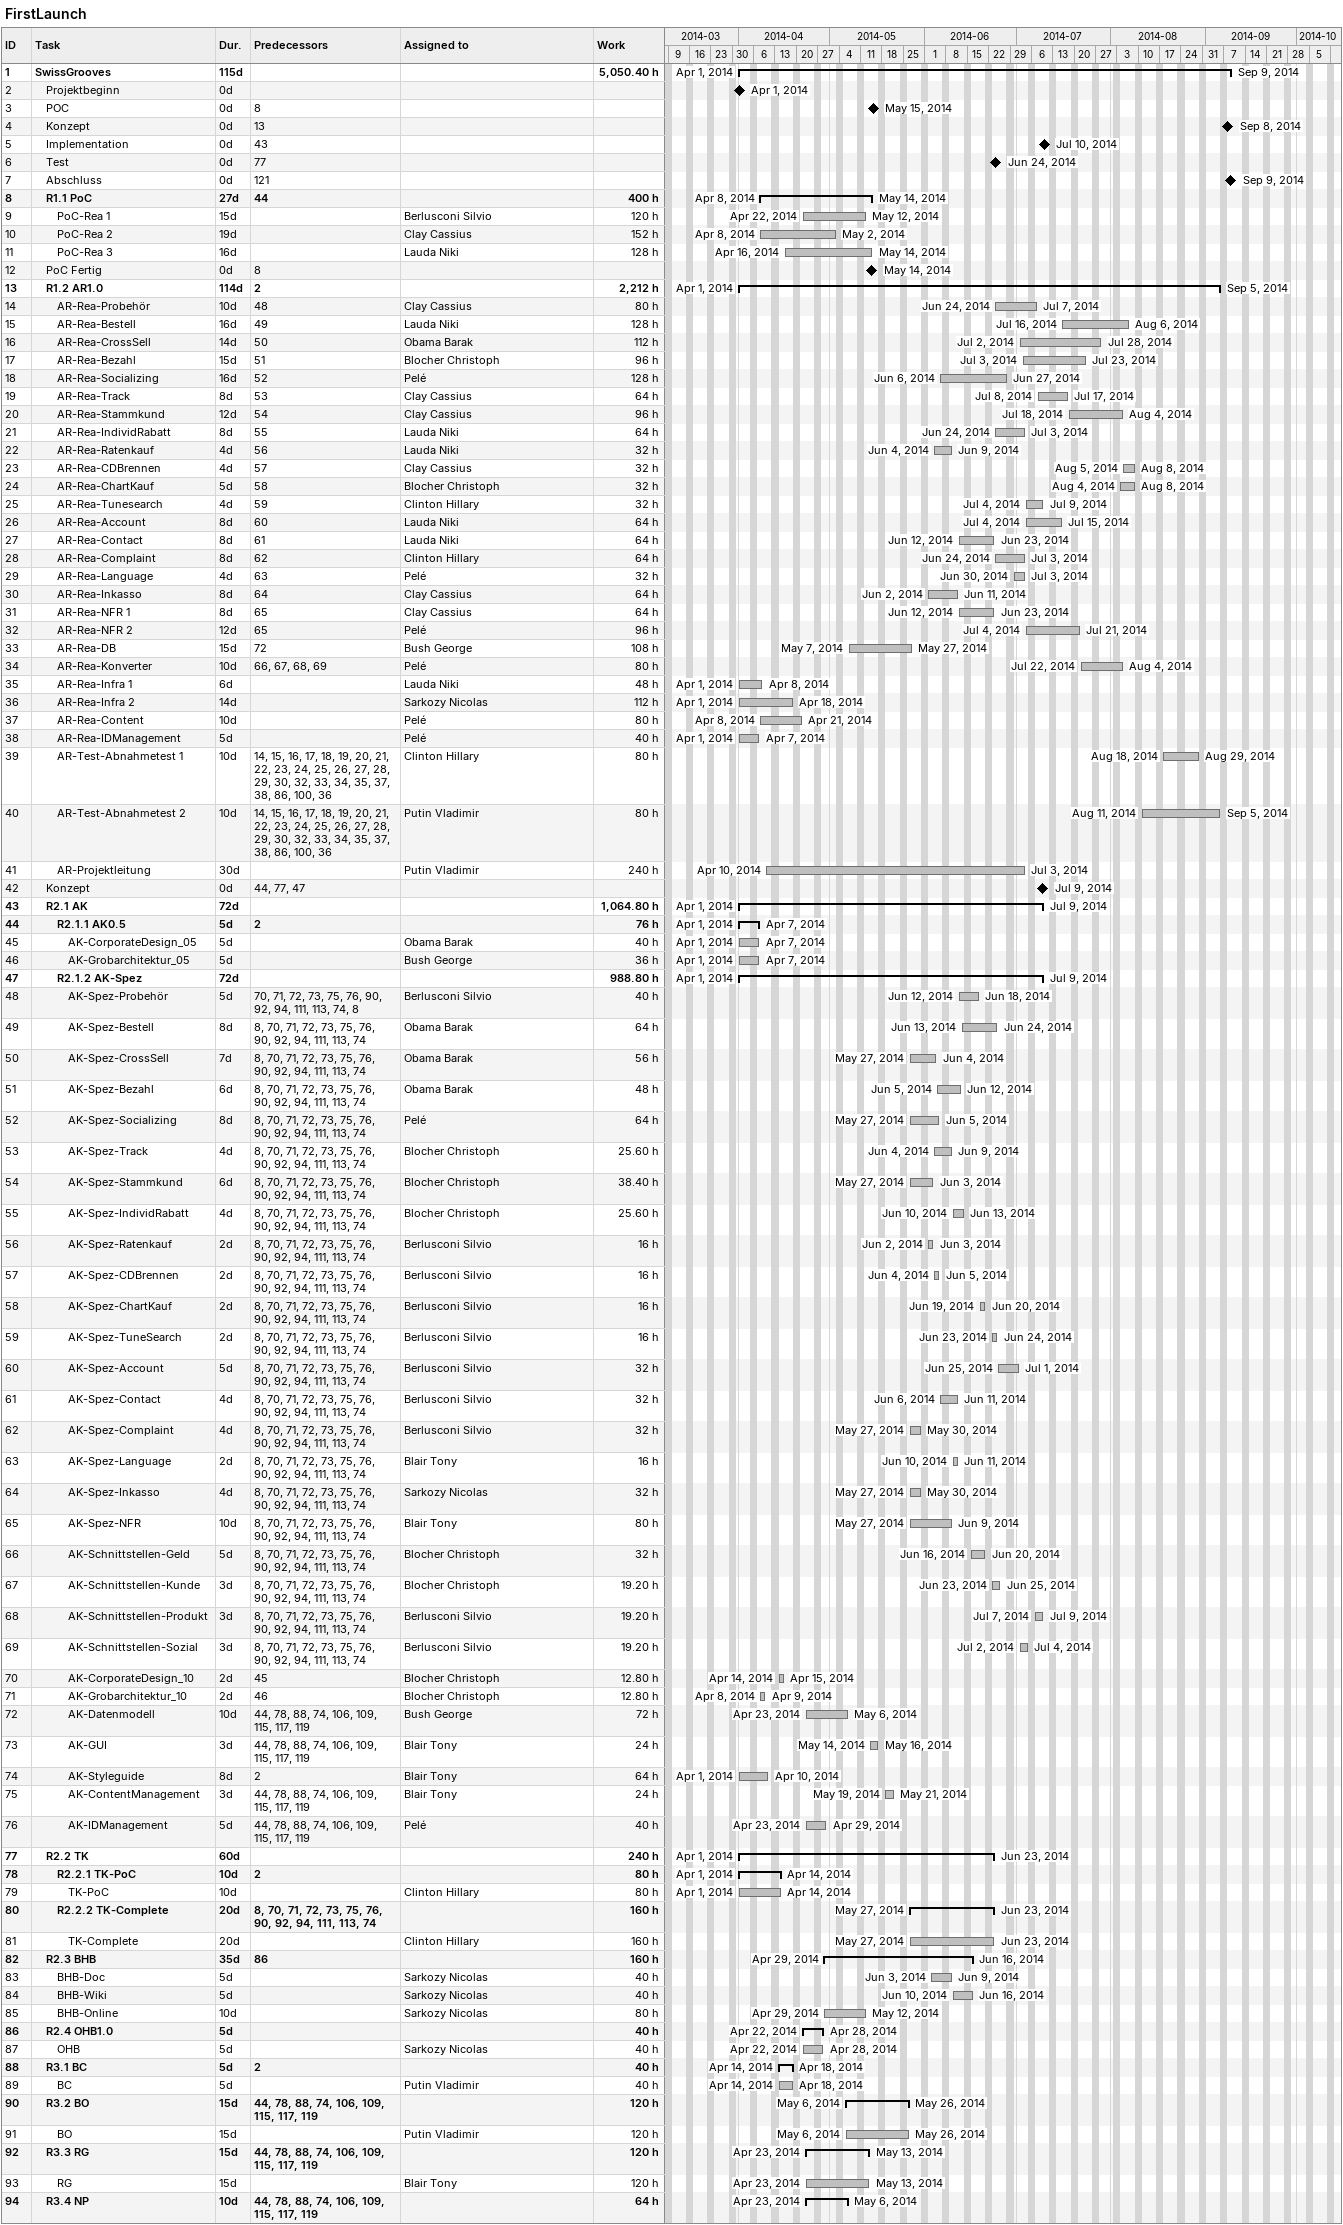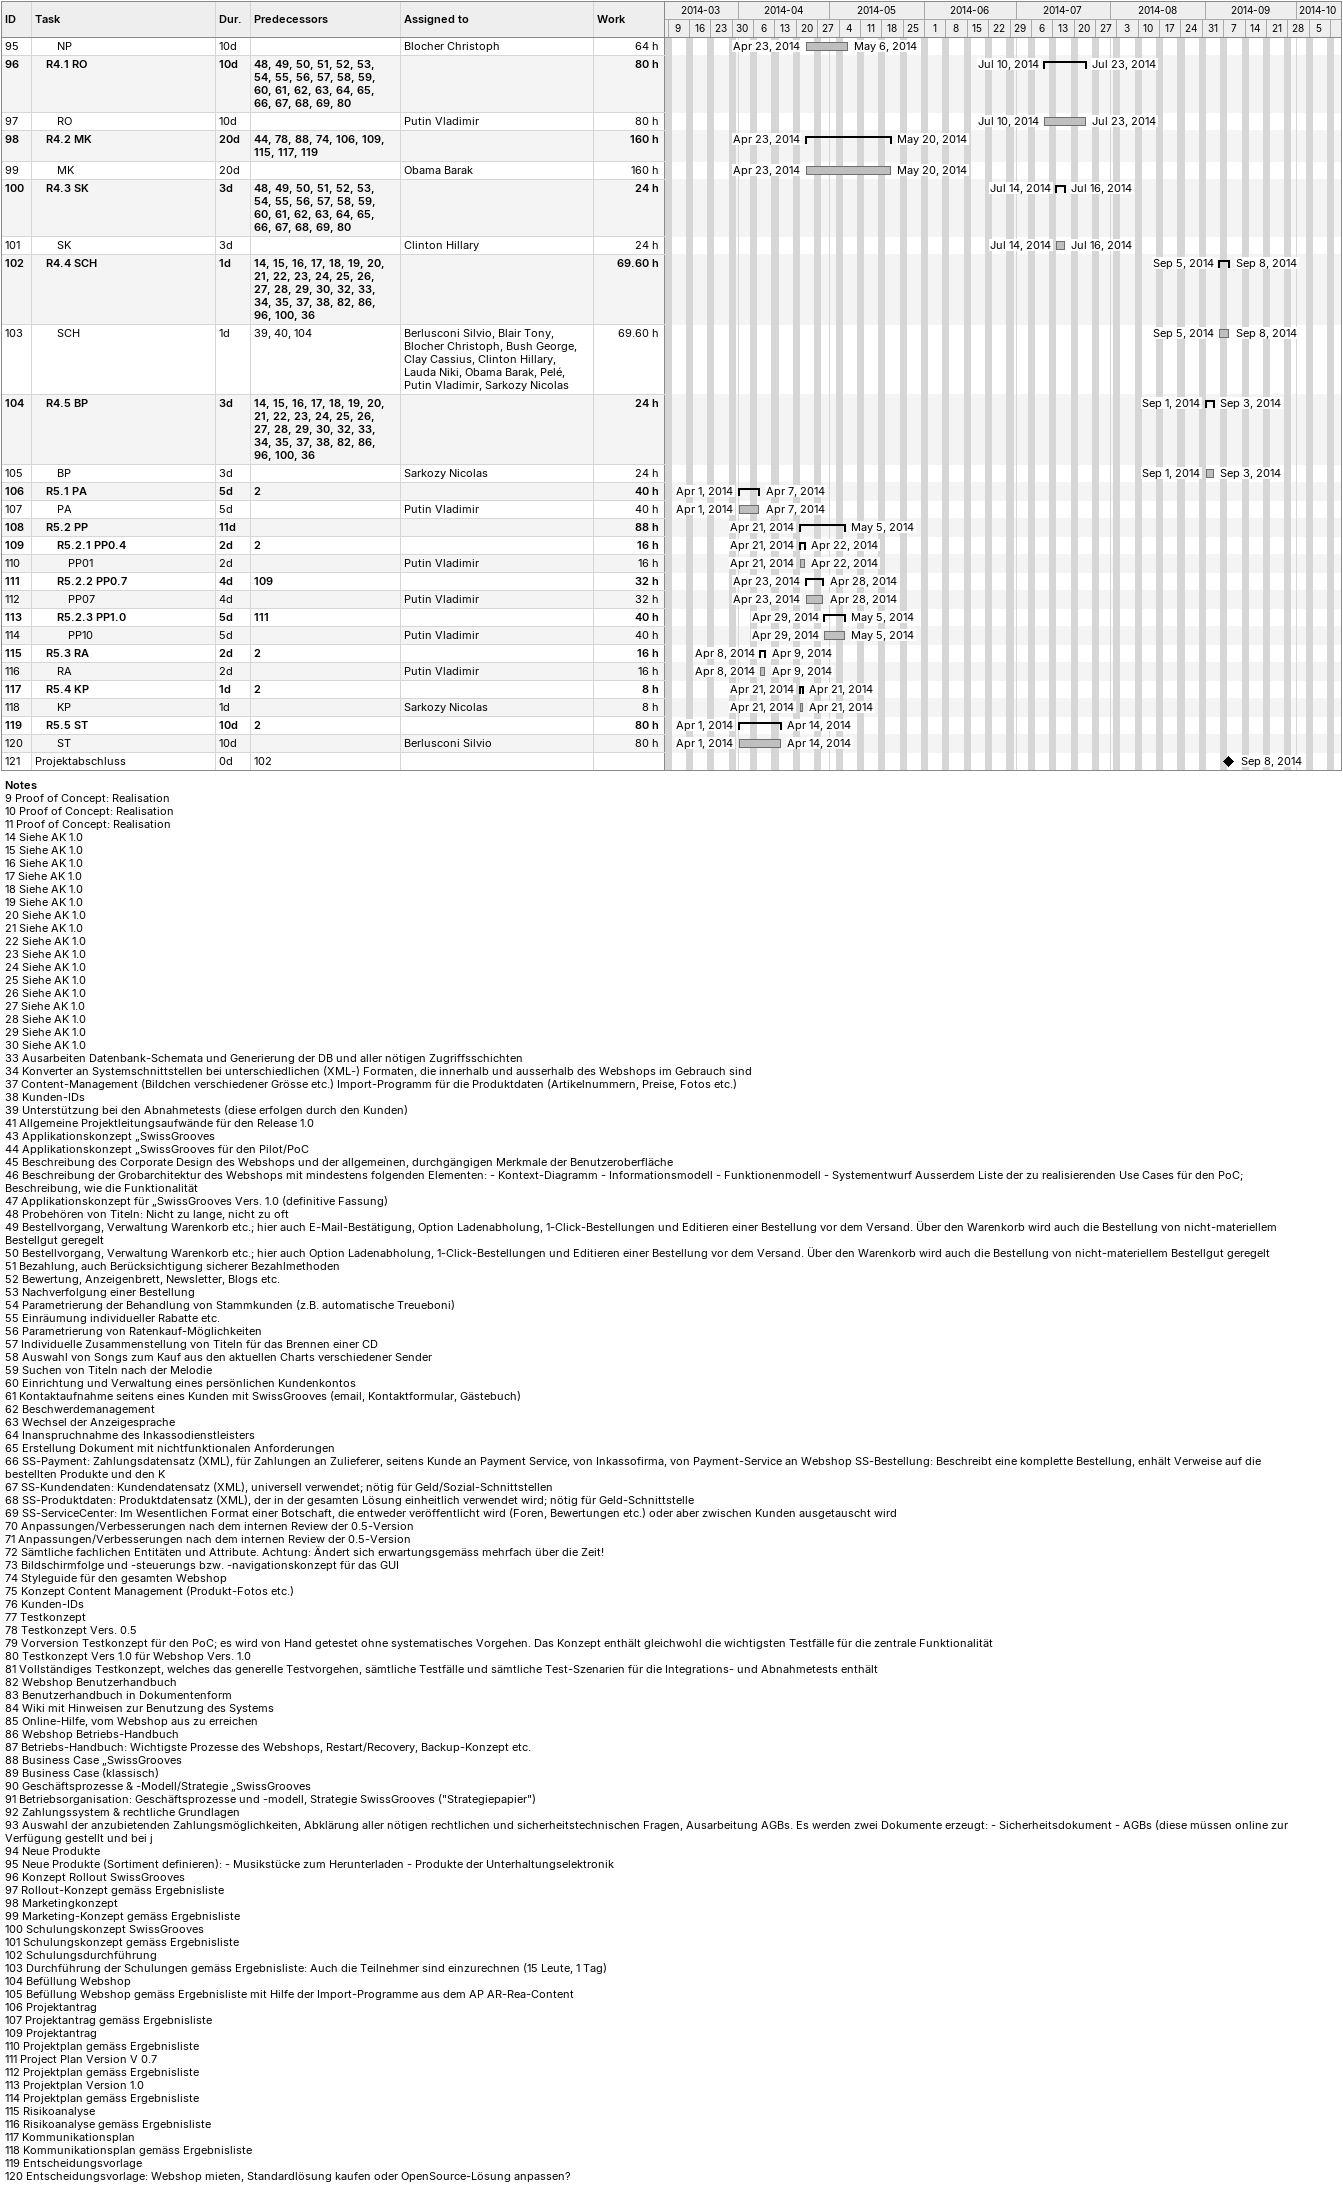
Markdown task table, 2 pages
FirstLaunch

| ID | Level | Task | Duration | Start | Finish | Predecessors | Resources | Work (h) |
|---|---|---|---|---|---|---|---|---|
| 1 | 1 | **SwissGrooves** | 115d | 2014-04-01 | 2014-09-09 |  |  | 5050.40 |
| 2 | 2 | Projektbeginn | 0d | 2014-04-01 | 2014-04-01 |  |  |  |
| 3 | 2 | POC | 0d | 2014-05-15 | 2014-05-15 | 8 |  |  |
| 4 | 2 | Konzept | 0d | 2014-09-08 | 2014-09-08 | 13 |  |  |
| 5 | 2 | Implementation | 0d | 2014-07-10 | 2014-07-10 | 43 |  |  |
| 6 | 2 | Test | 0d | 2014-06-24 | 2014-06-24 | 77 |  |  |
| 7 | 2 | Abschluss | 0d | 2014-09-09 | 2014-09-09 | 121 |  |  |
| 8 | 2 | **R1.1 PoC** | 27d | 2014-04-08 | 2014-05-14 | 44 |  | 400 |
| 9 | 3 | PoC-Rea 1 | 15d | 2014-04-22 | 2014-05-12 |  | Berlusconi Silvio | 120 |
| 10 | 3 | PoC-Rea 2 | 19d | 2014-04-08 | 2014-05-02 |  | Clay Cassius | 152 |
| 11 | 3 | PoC-Rea 3 | 16d | 2014-04-16 | 2014-05-14 |  | Lauda Niki | 128 |
| 12 | 2 | PoC Fertig | 0d | 2014-05-14 | 2014-05-14 | 8 |  |  |
| 13 | 2 | **R1.2 AR1.0** | 114d | 2014-04-01 | 2014-09-05 | 2 |  | 2212 |
| 14 | 3 | AR-Rea-Probehör | 10d | 2014-06-24 | 2014-07-07 | 48 | Clay Cassius | 80 |
| 15 | 3 | AR-Rea-Bestell | 16d | 2014-07-16 | 2014-08-06 | 49 | Lauda Niki | 128 |
| 16 | 3 | AR-Rea-CrossSell | 14d | 2014-07-02 | 2014-07-28 | 50 | Obama Barak | 112 |
| 17 | 3 | AR-Rea-Bezahl | 15d | 2014-07-03 | 2014-07-23 | 51 | Blocher Christoph | 96 |
| 18 | 3 | AR-Rea-Socializing | 16d | 2014-06-06 | 2014-06-27 | 52 | Pelé | 128 |
| 19 | 3 | AR-Rea-Track | 8d | 2014-07-08 | 2014-07-17 | 53 | Clay Cassius | 64 |
| 20 | 3 | AR-Rea-Stammkund | 12d | 2014-07-18 | 2014-08-04 | 54 | Clay Cassius | 96 |
| 21 | 3 | AR-Rea-IndividRabatt | 8d | 2014-06-24 | 2014-07-03 | 55 | Lauda Niki | 64 |
| 22 | 3 | AR-Rea-Ratenkauf | 4d | 2014-06-04 | 2014-06-09 | 56 | Lauda Niki | 32 |
| 23 | 3 | AR-Rea-CDBrennen | 4d | 2014-08-05 | 2014-08-08 | 57 | Clay Cassius | 32 |
| 24 | 3 | AR-Rea-ChartKauf | 5d | 2014-08-04 | 2014-08-08 | 58 | Blocher Christoph | 32 |
| 25 | 3 | AR-Rea-Tunesearch | 4d | 2014-07-04 | 2014-07-09 | 59 | Clinton Hillary | 32 |
| 26 | 3 | AR-Rea-Account | 8d | 2014-07-04 | 2014-07-15 | 60 | Lauda Niki | 64 |
| 27 | 3 | AR-Rea-Contact | 8d | 2014-06-12 | 2014-06-23 | 61 | Lauda Niki | 64 |
| 28 | 3 | AR-Rea-Complaint | 8d | 2014-06-24 | 2014-07-03 | 62 | Clinton Hillary | 64 |
| 29 | 3 | AR-Rea-Language | 4d | 2014-06-30 | 2014-07-03 | 63 | Pelé | 32 |
| 30 | 3 | AR-Rea-Inkasso | 8d | 2014-06-02 | 2014-06-11 | 64 | Clay Cassius | 64 |
| 31 | 3 | AR-Rea-NFR 1 | 8d | 2014-06-12 | 2014-06-23 | 65 | Clay Cassius | 64 |
| 32 | 3 | AR-Rea-NFR 2 | 12d | 2014-07-04 | 2014-07-21 | 65 | Pelé | 96 |
| 33 | 3 | AR-Rea-DB | 15d | 2014-05-07 | 2014-05-27 | 72 | Bush George | 108 |
| 34 | 3 | AR-Rea-Konverter | 10d | 2014-07-22 | 2014-08-04 | 66, 67, 68, 69 | Pelé | 80 |
| 35 | 3 | AR-Rea-Infra 1 | 6d | 2014-04-01 | 2014-04-08 |  | Lauda Niki | 48 |
| 36 | 3 | AR-Rea-Infra 2 | 14d | 2014-04-01 | 2014-04-18 |  | Sarkozy Nicolas | 112 |
| 37 | 3 | AR-Rea-Content | 10d | 2014-04-08 | 2014-04-21 |  | Pelé | 80 |
| 38 | 3 | AR-Rea-IDManagement | 5d | 2014-04-01 | 2014-04-07 |  | Pelé | 40 |
| 39 | 3 | AR-Test-Abnahmetest 1 | 10d | 2014-08-18 | 2014-08-29 | 14, 15, 16, 17, 18, 19, 20, 21, 22, 23, 24, 25, 26, 27, 28, 29, 30, 32, 33, 34, 35, 37, 38, 86, 100, 36 | Clinton Hillary | 80 |
| 40 | 3 | AR-Test-Abnahmetest 2 | 10d | 2014-08-11 | 2014-09-05 | 14, 15, 16, 17, 18, 19, 20, 21, 22, 23, 24, 25, 26, 27, 28, 29, 30, 32, 33, 34, 35, 37, 38, 86, 100, 36 | Putin Vladimir | 80 |
| 41 | 3 | AR-Projektleitung | 30d | 2014-04-10 | 2014-07-03 |  | Putin Vladimir | 240 |
| 42 | 2 | Konzept | 0d | 2014-07-09 | 2014-07-09 | 44, 77, 47 |  |  |
| 43 | 2 | **R2.1 AK** | 72d | 2014-04-01 | 2014-07-09 |  |  | 1064.80 |
| 44 | 3 | **R2.1.1 AK0.5** | 5d | 2014-04-01 | 2014-04-07 | 2 |  | 76 |
| 45 | 4 | AK-CorporateDesign_05 | 5d | 2014-04-01 | 2014-04-07 |  | Obama Barak | 40 |
| 46 | 4 | AK-Grobarchitektur_05 | 5d | 2014-04-01 | 2014-04-07 |  | Bush George | 36 |
| 47 | 3 | **R2.1.2 AK-Spez** | 72d | 2014-04-01 | 2014-07-09 |  |  | 988.80 |
| 48 | 4 | AK-Spez-Probehör | 5d | 2014-06-12 | 2014-06-18 | 70, 71, 72, 73, 75, 76, 90, 92, 94, 111, 113, 74, 8 | Berlusconi Silvio | 40 |
| 49 | 4 | AK-Spez-Bestell | 8d | 2014-06-13 | 2014-06-24 | 8, 70, 71, 72, 73, 75, 76, 90, 92, 94, 111, 113, 74 | Obama Barak | 64 |
| 50 | 4 | AK-Spez-CrossSell | 7d | 2014-05-27 | 2014-06-04 | 8, 70, 71, 72, 73, 75, 76, 90, 92, 94, 111, 113, 74 | Obama Barak | 56 |
| 51 | 4 | AK-Spez-Bezahl | 6d | 2014-06-05 | 2014-06-12 | 8, 70, 71, 72, 73, 75, 76, 90, 92, 94, 111, 113, 74 | Obama Barak | 48 |
| 52 | 4 | AK-Spez-Socializing | 8d | 2014-05-27 | 2014-06-05 | 8, 70, 71, 72, 73, 75, 76, 90, 92, 94, 111, 113, 74 | Pelé | 64 |
| 53 | 4 | AK-Spez-Track | 4d | 2014-06-04 | 2014-06-09 | 8, 70, 71, 72, 73, 75, 76, 90, 92, 94, 111, 113, 74 | Blocher Christoph | 25.60 |
| 54 | 4 | AK-Spez-Stammkund | 6d | 2014-05-27 | 2014-06-03 | 8, 70, 71, 72, 73, 75, 76, 90, 92, 94, 111, 113, 74 | Blocher Christoph | 38.40 |
| 55 | 4 | AK-Spez-IndividRabatt | 4d | 2014-06-10 | 2014-06-13 | 8, 70, 71, 72, 73, 75, 76, 90, 92, 94, 111, 113, 74 | Blocher Christoph | 25.60 |
| 56 | 4 | AK-Spez-Ratenkauf | 2d | 2014-06-02 | 2014-06-03 | 8, 70, 71, 72, 73, 75, 76, 90, 92, 94, 111, 113, 74 | Berlusconi Silvio | 16 |
| 57 | 4 | AK-Spez-CDBrennen | 2d | 2014-06-04 | 2014-06-05 | 8, 70, 71, 72, 73, 75, 76, 90, 92, 94, 111, 113, 74 | Berlusconi Silvio | 16 |
| 58 | 4 | AK-Spez-ChartKauf | 2d | 2014-06-19 | 2014-06-20 | 8, 70, 71, 72, 73, 75, 76, 90, 92, 94, 111, 113, 74 | Berlusconi Silvio | 16 |
| 59 | 4 | AK-Spez-TuneSearch | 2d | 2014-06-23 | 2014-06-24 | 8, 70, 71, 72, 73, 75, 76, 90, 92, 94, 111, 113, 74 | Berlusconi Silvio | 16 |
| 60 | 4 | AK-Spez-Account | 5d | 2014-06-25 | 2014-07-01 | 8, 70, 71, 72, 73, 75, 76, 90, 92, 94, 111, 113, 74 | Berlusconi Silvio | 32 |
| 61 | 4 | AK-Spez-Contact | 4d | 2014-06-06 | 2014-06-11 | 8, 70, 71, 72, 73, 75, 76, 90, 92, 94, 111, 113, 74 | Berlusconi Silvio | 32 |
| 62 | 4 | AK-Spez-Complaint | 4d | 2014-05-27 | 2014-05-30 | 8, 70, 71, 72, 73, 75, 76, 90, 92, 94, 111, 113, 74 | Berlusconi Silvio | 32 |
| 63 | 4 | AK-Spez-Language | 2d | 2014-06-10 | 2014-06-11 | 8, 70, 71, 72, 73, 75, 76, 90, 92, 94, 111, 113, 74 | Blair Tony | 16 |
| 64 | 4 | AK-Spez-Inkasso | 4d | 2014-05-27 | 2014-05-30 | 8, 70, 71, 72, 73, 75, 76, 90, 92, 94, 111, 113, 74 | Sarkozy Nicolas | 32 |
| 65 | 4 | AK-Spez-NFR | 10d | 2014-05-27 | 2014-06-09 | 8, 70, 71, 72, 73, 75, 76, 90, 92, 94, 111, 113, 74 | Blair Tony | 80 |
| 66 | 4 | AK-Schnittstellen-Geld | 5d | 2014-06-16 | 2014-06-20 | 8, 70, 71, 72, 73, 75, 76, 90, 92, 94, 111, 113, 74 | Blocher Christoph | 32 |
| 67 | 4 | AK-Schnittstellen-Kunde | 3d | 2014-06-23 | 2014-06-25 | 8, 70, 71, 72, 73, 75, 76, 90, 92, 94, 111, 113, 74 | Blocher Christoph | 19.20 |
| 68 | 4 | AK-Schnittstellen-Produkt | 3d | 2014-07-07 | 2014-07-09 | 8, 70, 71, 72, 73, 75, 76, 90, 92, 94, 111, 113, 74 | Berlusconi Silvio | 19.20 |
| 69 | 4 | AK-Schnittstellen-Sozial | 3d | 2014-07-02 | 2014-07-04 | 8, 70, 71, 72, 73, 75, 76, 90, 92, 94, 111, 113, 74 | Berlusconi Silvio | 19.20 |
| 70 | 4 | AK-CorporateDesign_10 | 2d | 2014-04-14 | 2014-04-15 | 45 | Blocher Christoph | 12.80 |
| 71 | 4 | AK-Grobarchitektur_10 | 2d | 2014-04-08 | 2014-04-09 | 46 | Blocher Christoph | 12.80 |
| 72 | 4 | AK-Datenmodell | 10d | 2014-04-23 | 2014-05-06 | 44, 78, 88, 74, 106, 109, 115, 117, 119 | Bush George | 72 |
| 73 | 4 | AK-GUI | 3d | 2014-05-14 | 2014-05-16 | 44, 78, 88, 74, 106, 109, 115, 117, 119 | Blair Tony | 24 |
| 74 | 4 | AK-Styleguide | 8d | 2014-04-01 | 2014-04-10 | 2 | Blair Tony | 64 |
| 75 | 4 | AK-ContentManagement | 3d | 2014-05-19 | 2014-05-21 | 44, 78, 88, 74, 106, 109, 115, 117, 119 | Blair Tony | 24 |
| 76 | 4 | AK-IDManagement | 5d | 2014-04-23 | 2014-04-29 | 44, 78, 88, 74, 106, 109, 115, 117, 119 | Pelé | 40 |
| 77 | 2 | **R2.2 TK** | 60d | 2014-04-01 | 2014-06-23 |  |  | 240 |
| 78 | 3 | **R2.2.1 TK-PoC** | 10d | 2014-04-01 | 2014-04-14 | 2 |  | 80 |
| 79 | 4 | TK-PoC | 10d | 2014-04-01 | 2014-04-14 |  | Clinton Hillary | 80 |
| 80 | 3 | **R2.2.2 TK-Complete** | 20d | 2014-05-27 | 2014-06-23 | 8, 70, 71, 72, 73, 75, 76, 90, 92, 94, 111, 113, 74 |  | 160 |
| 81 | 4 | TK-Complete | 20d | 2014-05-27 | 2014-06-23 |  | Clinton Hillary | 160 |
| 82 | 2 | **R2.3 BHB** | 35d | 2014-04-29 | 2014-06-16 | 86 |  | 160 |
| 83 | 3 | BHB-Doc | 5d | 2014-06-03 | 2014-06-09 |  | Sarkozy Nicolas | 40 |
| 84 | 3 | BHB-Wiki | 5d | 2014-06-10 | 2014-06-16 |  | Sarkozy Nicolas | 40 |
| 85 | 3 | BHB-Online | 10d | 2014-04-29 | 2014-05-12 |  | Sarkozy Nicolas | 80 |
| 86 | 2 | **R2.4 OHB1.0** | 5d | 2014-04-22 | 2014-04-28 |  |  | 40 |
| 87 | 3 | OHB | 5d | 2014-04-22 | 2014-04-28 |  | Sarkozy Nicolas | 40 |
| 88 | 2 | **R3.1 BC** | 5d | 2014-04-14 | 2014-04-18 | 2 |  | 40 |
| 89 | 3 | BC | 5d | 2014-04-14 | 2014-04-18 |  | Putin Vladimir | 40 |
| 90 | 2 | **R3.2 BO** | 15d | 2014-05-06 | 2014-05-26 | 44, 78, 88, 74, 106, 109, 115, 117, 119 |  | 120 |
| 91 | 3 | BO | 15d | 2014-05-06 | 2014-05-26 |  | Putin Vladimir | 120 |
| 92 | 2 | **R3.3 RG** | 15d | 2014-04-23 | 2014-05-13 | 44, 78, 88, 74, 106, 109, 115, 117, 119 |  | 120 |
| 93 | 3 | RG | 15d | 2014-04-23 | 2014-05-13 |  | Blair Tony | 120 |
| 94 | 2 | **R3.4 NP** | 10d | 2014-04-23 | 2014-05-06 | 44, 78, 88, 74, 106, 109, 115, 117, 119 |  | 64 |
| 95 | 3 | NP | 10d | 2014-04-23 | 2014-05-06 |  | Blocher Christoph | 64 |
| 96 | 2 | **R4.1 RO** | 10d | 2014-07-10 | 2014-07-23 | 48, 49, 50, 51, 52, 53, 54, 55, 56, 57, 58, 59, 60, 61, 62, 63, 64, 65, 66, 67, 68, 69, 80 |  | 80 |
| 97 | 3 | RO | 10d | 2014-07-10 | 2014-07-23 |  | Putin Vladimir | 80 |
| 98 | 2 | **R4.2 MK** | 20d | 2014-04-23 | 2014-05-20 | 44, 78, 88, 74, 106, 109, 115, 117, 119 |  | 160 |
| 99 | 3 | MK | 20d | 2014-04-23 | 2014-05-20 |  | Obama Barak | 160 |
| 100 | 2 | **R4.3 SK** | 3d | 2014-07-14 | 2014-07-16 | 48, 49, 50, 51, 52, 53, 54, 55, 56, 57, 58, 59, 60, 61, 62, 63, 64, 65, 66, 67, 68, 69, 80 |  | 24 |
| 101 | 3 | SK | 3d | 2014-07-14 | 2014-07-16 |  | Clinton Hillary | 24 |
| 102 | 2 | **R4.4 SCH** | 1d | 2014-09-05 | 2014-09-08 | 14, 15, 16, 17, 18, 19, 20, 21, 22, 23, 24, 25, 26, 27, 28, 29, 30, 32, 33, 34, 35, 37, 38, 82, 86, 96, 100, 36 |  | 69.60 |
| 103 | 3 | SCH | 1d | 2014-09-05 | 2014-09-08 | 39, 40, 104 | Berlusconi Silvio, Blair Tony, Blocher Christoph, Bush George, Clay Cassius, Clinton Hillary, Lauda Niki, Obama Barak, Pelé, Putin Vladimir, Sarkozy Nicolas | 69.60 |
| 104 | 2 | **R4.5 BP** | 3d | 2014-09-01 | 2014-09-03 | 14, 15, 16, 17, 18, 19, 20, 21, 22, 23, 24, 25, 26, 27, 28, 29, 30, 32, 33, 34, 35, 37, 38, 82, 86, 96, 100, 36 |  | 24 |
| 105 | 3 | BP | 3d | 2014-09-01 | 2014-09-03 |  | Sarkozy Nicolas | 24 |
| 106 | 2 | **R5.1 PA** | 5d | 2014-04-01 | 2014-04-07 | 2 |  | 40 |
| 107 | 3 | PA | 5d | 2014-04-01 | 2014-04-07 |  | Putin Vladimir | 40 |
| 108 | 2 | **R5.2 PP** | 11d | 2014-04-21 | 2014-05-05 |  |  | 88 |
| 109 | 3 | **R5.2.1 PP0.4** | 2d | 2014-04-21 | 2014-04-22 | 2 |  | 16 |
| 110 | 4 | PP01 | 2d | 2014-04-21 | 2014-04-22 |  | Putin Vladimir | 16 |
| 111 | 3 | **R5.2.2 PP0.7** | 4d | 2014-04-23 | 2014-04-28 | 109 |  | 32 |
| 112 | 4 | PP07 | 4d | 2014-04-23 | 2014-04-28 |  | Putin Vladimir | 32 |
| 113 | 3 | **R5.2.3 PP1.0** | 5d | 2014-04-29 | 2014-05-05 | 111 |  | 40 |
| 114 | 4 | PP10 | 5d | 2014-04-29 | 2014-05-05 |  | Putin Vladimir | 40 |
| 115 | 2 | **R5.3 RA** | 2d | 2014-04-08 | 2014-04-09 | 2 |  | 16 |
| 116 | 3 | RA | 2d | 2014-04-08 | 2014-04-09 |  | Putin Vladimir | 16 |
| 117 | 2 | **R5.4 KP** | 1d | 2014-04-21 | 2014-04-21 | 2 |  | 8 |
| 118 | 3 | KP | 1d | 2014-04-21 | 2014-04-21 |  | Sarkozy Nicolas | 8 |
| 119 | 2 | **R5.5 ST** | 10d | 2014-04-01 | 2014-04-14 | 2 |  | 80 |
| 120 | 3 | ST | 10d | 2014-04-01 | 2014-04-14 |  | Berlusconi Silvio | 80 |
| 121 | 1 | Projektabschluss | 0d | 2014-09-08 | 2014-09-08 | 102 |  |  |

Notes
- 9: Proof of Concept: Realisation
- 10: Proof of Concept: Realisation
- 11: Proof of Concept: Realisation
- 14: Siehe AK 1.0
- 15: Siehe AK 1.0
- 16: Siehe AK 1.0
- 17: Siehe AK 1.0
- 18: Siehe AK 1.0
- 19: Siehe AK 1.0
- 20: Siehe AK 1.0
- 21: Siehe AK 1.0
- 22: Siehe AK 1.0
- 23: Siehe AK 1.0
- 24: Siehe AK 1.0
- 25: Siehe AK 1.0
- 26: Siehe AK 1.0
- 27: Siehe AK 1.0
- 28: Siehe AK 1.0
- 29: Siehe AK 1.0
- 30: Siehe AK 1.0
- 33: Ausarbeiten Datenbank-Schemata und Generierung der DB und aller nötigen Zugriffsschichten
- 34: Konverter an Systemschnittstellen bei unterschiedlichen (XML-) Formaten, die innerhalb und ausserhalb des Webshops im Gebrauch sind
- 37: Content-Management (Bildchen verschiedener Grösse etc.) Import-Programm für die Produktdaten (Artikelnummern, Preise, Fotos etc.)
- 38: Kunden-IDs
- 39: Unterstützung bei den Abnahmetests (diese erfolgen durch den Kunden)
- 41: Allgemeine Projektleitungsaufwände für den Release 1.0
- 43: Applikationskonzept „SwissGrooves
- 44: Applikationskonzept „SwissGrooves für den Pilot/PoC
- 45: Beschreibung des Corporate Design des Webshops und der allgemeinen, durchgängigen Merkmale der Benutzeroberfläche
- 46: Beschreibung der Grobarchitektur des Webshops mit mindestens folgenden Elementen: - Kontext-Diagramm - Informationsmodell - Funktionenmodell - Systementwurf Ausserdem Liste der zu realisierenden Use Cases für den PoC; Beschreibung, wie die Funktionalität
- 47: Applikationskonzept für „SwissGrooves Vers. 1.0 (definitive Fassung)
- 48: Probehören von Titeln: Nicht zu lange, nicht zu oft
- 49: Bestellvorgang, Verwaltung Warenkorb etc.; hier auch E-Mail-Bestätigung, Option Ladenabholung, 1-Click-Bestellungen und Editieren einer Bestellung vor dem Versand. Über den Warenkorb wird auch die Bestellung von nicht-materiellem Bestellgut geregelt
- 50: Bestellvorgang, Verwaltung Warenkorb etc.; hier auch Option Ladenabholung, 1-Click-Bestellungen und Editieren einer Bestellung vor dem Versand. Über den Warenkorb wird auch die Bestellung von nicht-materiellem Bestellgut geregelt
- 51: Bezahlung, auch Berücksichtigung sicherer Bezahlmethoden
- 52: Bewertung, Anzeigenbrett, Newsletter, Blogs etc.
- 53: Nachverfolgung einer Bestellung
- 54: Parametrierung der Behandlung von Stammkunden (z.B. automatische Treueboni)
- 55: Einräumung individueller Rabatte etc.
- 56: Parametrierung von Ratenkauf-Möglichkeiten
- 57: Individuelle Zusammenstellung von Titeln für das Brennen einer CD
- 58: Auswahl von Songs zum Kauf aus den aktuellen Charts verschiedener Sender
- 59: Suchen von Titeln nach der Melodie
- 60: Einrichtung und Verwaltung eines persönlichen Kundenkontos
- 61: Kontaktaufnahme seitens eines Kunden mit SwissGrooves (email, Kontaktformular, Gästebuch)
- 62: Beschwerdemanagement
- 63: Wechsel der Anzeigesprache
- 64: Inanspruchnahme des Inkassodienstleisters
- 65: Erstellung Dokument mit nichtfunktionalen Anforderungen
- 66: SS-Payment: Zahlungsdatensatz (XML), für Zahlungen an Zulieferer, seitens Kunde an Payment Service, von Inkassofirma, von Payment-Service an Webshop SS-Bestellung: Beschreibt eine komplette Bestellung, enhält Verweise auf die bestellten Produkte und den K
- 67: SS-Kundendaten: Kundendatensatz (XML), universell verwendet; nötig für Geld/Sozial-Schnittstellen
- 68: SS-Produktdaten: Produktdatensatz (XML), der in der gesamten Lösung einheitlich verwendet wird; nötig für Geld-Schnittstelle
- 69: SS-ServiceCenter: Im Wesentlichen Format einer Botschaft, die entweder veröffentlicht wird (Foren, Bewertungen etc.) oder aber zwischen Kunden ausgetauscht wird
- 70: Anpassungen/Verbesserungen nach dem internen Review der 0.5-Version
- 71: Anpassungen/Verbesserungen nach dem internen Review der 0.5-Version
- 72: Sämtliche fachlichen Entitäten und Attribute. Achtung: Ändert sich erwartungsgemäss mehrfach über die Zeit!
- 73: Bildschirmfolge und -steuerungs bzw. -navigationskonzept für das GUI
- 74: Styleguide für den gesamten Webshop
- 75: Konzept Content Management (Produkt-Fotos etc.)
- 76: Kunden-IDs
- 77: Testkonzept
- 78: Testkonzept Vers. 0.5
- 79: Vorversion Testkonzept für den PoC; es wird von Hand getestet ohne systematisches Vorgehen. Das Konzept enthält gleichwohl die wichtigsten Testfälle für die zentrale Funktionalität
- 80: Testkonzept Vers 1.0 für Webshop Vers. 1.0
- 81: Vollständiges Testkonzept, welches das generelle Testvorgehen, sämtliche Testfälle und sämtliche Test-Szenarien für die Integrations- und Abnahmetests enthält
- 82: Webshop Benutzerhandbuch
- 83: Benutzerhandbuch in Dokumentenform
- 84: Wiki mit Hinweisen zur Benutzung des Systems
- 85: Online-Hilfe, vom Webshop aus zu erreichen
- 86: Webshop Betriebs-Handbuch
- 87: Betriebs-Handbuch: Wichtigste Prozesse des Webshops, Restart/Recovery, Backup-Konzept etc.
- 88: Business Case „SwissGrooves
- 89: Business Case (klassisch)
- 90: Geschäftsprozesse & -Modell/Strategie „SwissGrooves
- 91: Betriebsorganisation: Geschäftsprozesse und -modell, Strategie SwissGrooves ("Strategiepapier")
- 92: Zahlungssystem & rechtliche Grundlagen
- 93: Auswahl der anzubietenden Zahlungsmöglichkeiten, Abklärung aller nötigen rechtlichen und sicherheitstechnischen Fragen, Ausarbeitung AGBs. Es werden zwei Dokumente erzeugt: - Sicherheitsdokument - AGBs (diese müssen online zur Verfügung gestellt und bei j
- 94: Neue Produkte
- 95: Neue Produkte (Sortiment definieren): - Musikstücke zum Herunterladen - Produkte der Unterhaltungselektronik
- 96: Konzept Rollout SwissGrooves
- 97: Rollout-Konzept gemäss Ergebnisliste
- 98: Marketingkonzept
- 99: Marketing-Konzept gemäss Ergebnisliste
- 100: Schulungskonzept SwissGrooves
- 101: Schulungskonzept gemäss Ergebnisliste
- 102: Schulungsdurchführung
- 103: Durchführung der Schulungen gemäss Ergebnisliste: Auch die Teilnehmer sind einzurechnen (15 Leute, 1 Tag)
- 104: Befüllung Webshop
- 105: Befüllung Webshop gemäss Ergebnisliste mit Hilfe der Import-Programme aus dem AP AR-Rea-Content
- 106: Projektantrag
- 107: Projektantrag gemäss Ergebnisliste
- 109: Projektantrag
- 110: Projektplan gemäss Ergebnisliste
- 111: Project Plan Version V 0.7
- 112: Projektplan gemäss Ergebnisliste
- 113: Projektplan Version 1.0
- 114: Projektplan gemäss Ergebnisliste
- 115: Risikoanalyse
- 116: Risikoanalyse gemäss Ergebnisliste
- 117: Kommunikationsplan
- 118: Kommunikationsplan gemäss Ergebnisliste
- 119: Entscheidungsvorlage
- 120: Entscheidungsvorlage: Webshop mieten, Standardlösung kaufen oder OpenSource-Lösung anpassen?
